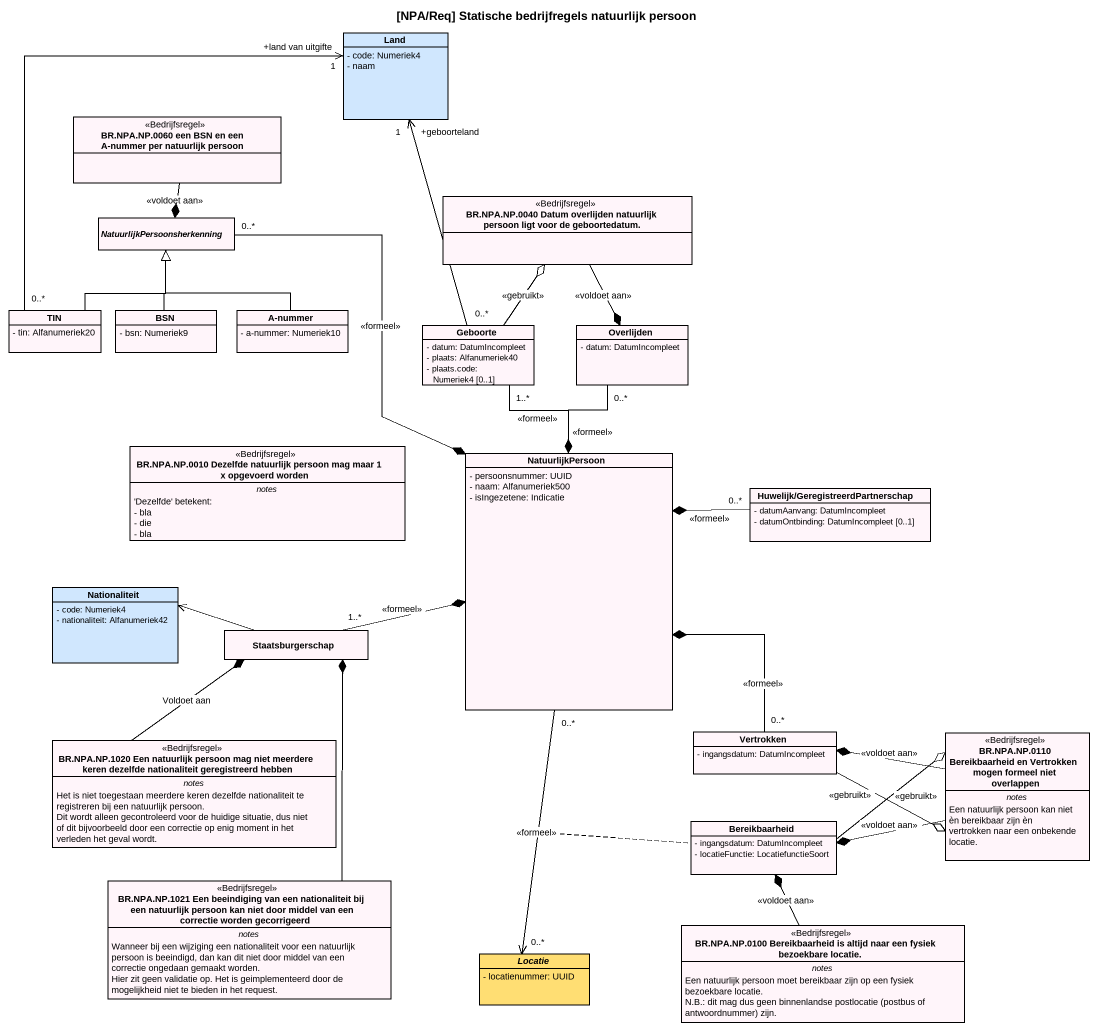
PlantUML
@startuml
title [NPA/Req] Statische bedrijfregels natuurlijk persoon
hide circle
hide empty members
skinparam classAttributeIconSize 0
class Land #D0E7FE {
  - code: Numeriek4
  - naam
}
class "BR.NPA.NP.0060 een BSN en een A-nummer per natuurlijk persoon" as BR_NPA_NP_0060_een_BSN_en <<Bedrijfsregel>> #FFF5FA
abstract class NatuurlijkPersoonsherkenning #FFF5FA
class "BR.NPA.NP.0040 Datum overlijden natuurlijk persoon ligt voor de geboortedatum." as BR_NPA_NP_0040_Datum <<Bedrijfsregel>> #FFF5FA
class TIN #FFF5FA {
  - tin: Alfanumeriek20
}
class BSN #FFF5FA {
  - bsn: Numeriek9
}
class "A-nummer" as A_nummer #FFF5FA {
  - a-nummer: Numeriek10
}
class Geboorte #FFF5FA {
  - datum: DatumIncompleet
  - plaats: Alfanumeriek40
  - plaats.code: Numeriek4 [0..1]
}
class Overlijden #FFF5FA {
  - datum: DatumIncompleet
}
class "BR.NPA.NP.0010 Dezelfde natuurlijk persoon mag maar 1 x opgevoerd worden" as BR_NPA_NP_0010_Dezelfde <<Bedrijfsregel>> #FFF5FA {
  -- notes --
  ~'Dezelfde' betekent:
  - bla
  - die
  - bla
}
class NatuurlijkPersoon #FFF5FA {
  - persoonsnummer: UUID
  - naam: Alfanumeriek500
  - isIngezetene: Indicatie
}
class "Huwelijk/GeregistreerdPartnerschap" as Huwelijk #FFF5FA {
  - datumAanvang: DatumIncompleet
  - datumOntbinding: DatumIncompleet [0..1]
}
class Nationaliteit #D0E7FE {
  - code: Numeriek4
  - nationaliteit: Alfanumeriek42
}
class Staatsburgerschap #FFF5FA
class Vertrokken #FFF5FA {
  - ingangsdatum: DatumIncompleet
}
class "BR.NPA.NP.0110 Bereikbaarheid en Vertrokken mogen formeel niet overlappen" as BR_NPA_NP_0110 <<Bedrijfsregel>> #FFF5FA {
  -- notes --
  Een natuurlijk persoon kan niet èn bereikbaar zijn èn vertrokken naar een onbekende locatie.
}
class "BR.NPA.NP.1020 Een natuurlijk persoon mag niet meerdere keren dezelfde nationaliteit geregistreerd hebben" as BR_NPA_NP_1020_Een <<Bedrijfsregel>> #FFF5FA {
  -- notes --
  Het is niet toegestaan meerdere keren dezelfde nationaliteit te registreren bij een natuurlijk persoon.
  Dit wordt alleen gecontroleerd voor de huidige situatie, dus niet of dit bijvoorbeeld door een correctie op enig moment in het verleden het geval wordt.
}
class Bereikbaarheid #FFF5FA {
  - ingangsdatum: DatumIncompleet
  - locatieFunctie: LocatiefunctieSoort
}
class "BR.NPA.NP.1021 Een beeindiging van een nationaliteit bij een natuurlijk persoon kan niet door middel van een correctie worden gecorrigeerd" as BR_NPA_NP_1021_Een <<Bedrijfsregel>> #FFF5FA {
  -- notes --
  Wanneer bij een wijziging een nationaliteit voor een natuurlijk persoon is beeindigd, dan kan dit niet door middel van een correctie ongedaan gemaakt worden.
  Hier zit geen validatie op. Het is geimplementeerd door de mogelijkheid niet te bieden in het request.
}
class "BR.NPA.NP.0100 Bereikbaarheid is altijd naar een fysiek bezoekbare locatie." as BR_NPA_NP_0100 <<Bedrijfsregel>> #FFF5FA {
  -- notes --
  Een natuurlijk persoon moet bereikbaar zijn op een fysiek bezoekbare locatie.
  {field} N.B.: dit mag dus geen binnenlandse postlocatie (postbus of antwoordnummer) zijn.
}
abstract class Locatie #FFDE73 {
  - locatienummer: UUID
}
BR_NPA_NP_0060_een_BSN_en --* NatuurlijkPersoonsherkenning : <<voldoet aan>>
NatuurlijkPersoonsherkenning "0..*" --* NatuurlijkPersoon : <<formeel>>
BR_NPA_NP_0040_Datum --* Overlijden : <<voldoet aan>>
TIN "0..*" -up-> "+land van uitgifte\n1" Land
TIN -up-|> NatuurlijkPersoonsherkenning
BSN -up-|> NatuurlijkPersoonsherkenning
A_nummer -up-|> NatuurlijkPersoonsherkenning
Geboorte "0..*" -up-> "+geboorteland\n1" Land
Geboorte -up-o BR_NPA_NP_0040_Datum : <<gebruikt>>
Geboorte "1..*" --* NatuurlijkPersoon : <<formeel>>
Overlijden "0..*" --* NatuurlijkPersoon : <<formeel>>
NatuurlijkPersoon "0..*" --> "0..*" Locatie : <<formeel>>
(NatuurlijkPersoon, Locatie) .. Bereikbaarheid
Huwelijk "0..*" -left-* NatuurlijkPersoon : <<formeel>>
Staatsburgerschap "1..*" -right-* NatuurlijkPersoon : <<formeel>>
Staatsburgerschap -left-> Nationaliteit
Vertrokken "0..*" -up-* NatuurlijkPersoon : <<formeel>>
Vertrokken -right-o BR_NPA_NP_0110 : <<gebruikt>>
BR_NPA_NP_0110 -left-* Vertrokken : <<voldoet aan>>
BR_NPA_NP_0110 -left-* Bereikbaarheid : <<voldoet aan>>
BR_NPA_NP_1020_Een -up-* Staatsburgerschap : Voldoet aan
Bereikbaarheid -right-o BR_NPA_NP_0110 : <<gebruikt>>
BR_NPA_NP_1021_Een -up-* Staatsburgerschap
BR_NPA_NP_0100 -up-* Bereikbaarheid : <<voldoet aan>>
@enduml
